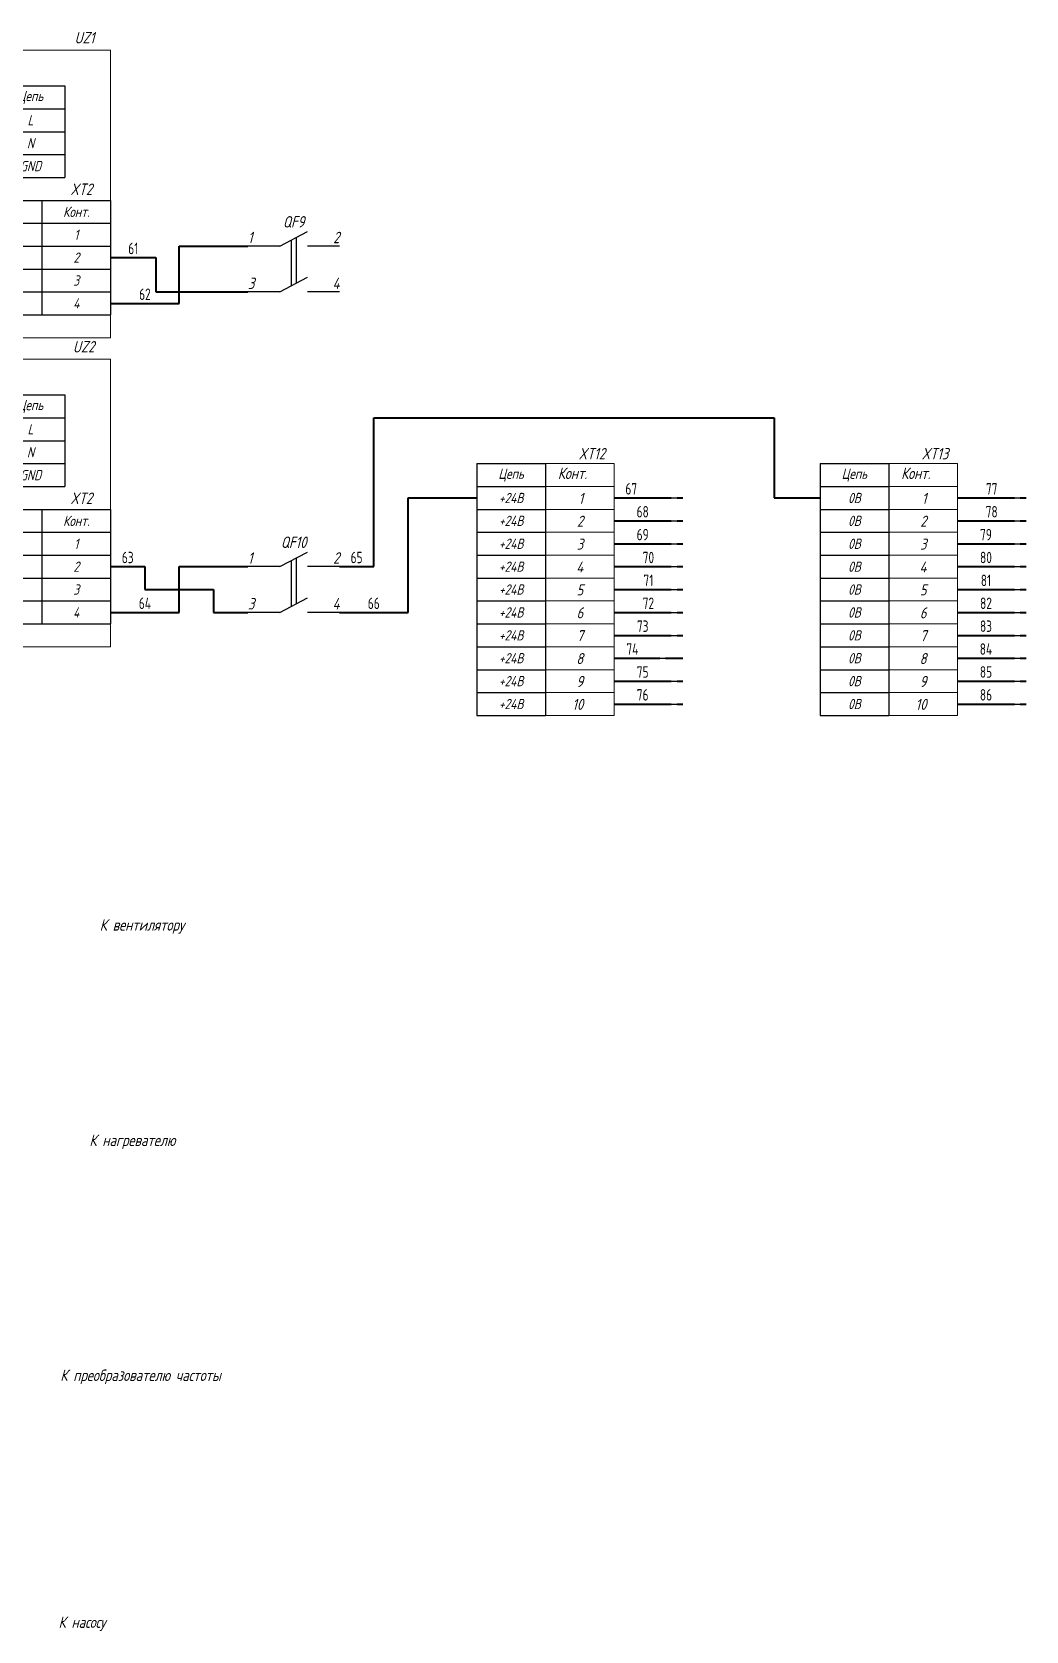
# Model space of a CAD drawing. Header units: inches. Extents: x 12 to 1105, y -315 to 78.
# Drawn here: x 327.8 to 545, y -300 to 49.3 of the extents above; entities that cross this region are included whole.
import ezdxf
from ezdxf.enums import TextEntityAlignment as Align

# ---------------------------------------------------------------- set-up
doc = ezdxf.new("R2010")
doc.units = ezdxf.units.IN
doc.header["$MEASUREMENT"] = 0
for name, color, linetype in [('_MULTI_WIRE', 9, 'Continuous'), ('SYMS', 7, 'Continuous'), ('TAGS', 150, 'Continuous'), ('TERMS', 123, 'Continuous'), ('WIRENO', 72, 'Continuous'), ('XS', 7, 'Continuous'), ('Провода', 7, 'Continuous'), ('ПУГВ_черный_0.5', 7, 'Continuous'), ('ПУГВ_черный_1.5', 7, 'Continuous')]:
    doc.layers.add(name, color=color, linetype=linetype)
doc.styles.get("Standard").update_dxf_attribs({"font": 'arial.ttf'})
doc.styles.add('WD_IEC', font='ISOCP2.shx', dxfattribs={"width": 0.9, "height": 4})
doc.styles.add('ГОСТ_', font='cs_gost2304.shx', dxfattribs={"oblique": 15})

# ---------------------------------------------------------------- blocks, each defined once
blk = doc.blocks.new('*T76')
at = {"layer": 'Провода', "color": 0, "linetype": 'ByBlock', "lineweight": -2, "transparency": 16777216}
for p, q in [((0, 0), (30, 0)), ((0, 0), (0, -20)), ((15, 0), (15, -20)), ((30, 0), (30, -20)), ((0, -5), (30, -5)), ((0, -10), (30, -10)), ((0, -15), (30, -15)), ((0, -20), (30, -20))]:
    blk.add_line(p, q, dxfattribs=at)
at = {"layer": 'Провода', "color": 0, "transparency": 16777216, "char_height": 2.25, "width": 15, "attachment_point": 5, "style": 'ГОСТ_'}
for s, insert in [('{\\C256;Конт.}', (7.5, -2.5)), ('Цепь', (22.5, -2.5)), ('1', (7.5, -7.5)), ('L', (22.5, -7.5)), ('2', (7.5, -12.5)), ('N', (22.5, -12.5)), ('3', (7.5, -17.5)), ('GND', (22.5, -17.5))]:
    blk.add_mtext(s, dxfattribs=dict(at, insert=insert))
blk = doc.blocks.new('*T77')
at = {"layer": 'Провода', "color": 0, "linetype": 'ByBlock', "lineweight": -2, "transparency": 16777216}
for p, q in [((0, 0), (30, 0)), ((0, 0), (0, -25)), ((15, 0), (15, -25)), ((30, 0), (30, -25)), ((0, -5), (30, -5)), ((0, -10), (30, -10)), ((0, -15), (30, -15)), ((0, -20), (30, -20)), ((0, -25), (30, -25))]:
    blk.add_line(p, q, dxfattribs=at)
at = {"layer": 'Провода', "color": 0, "transparency": 16777216, "char_height": 2.25, "width": 15, "attachment_point": 5, "style": 'ГОСТ_'}
for s, insert in [('Цепь', (7.5, -2.5)), ('{\\C256;Конт.}', (22.5, -2.5)), ('-V', (7.5, -7.5)), ('1', (22.5, -7.5)), ('-V', (7.5, -12.5)), ('2', (22.5, -12.5)), ('+V', (7.5, -17.5)), ('3', (22.5, -17.5)), ('+V', (7.5, -22.5)), ('4', (22.5, -22.5))]:
    blk.add_mtext(s, dxfattribs=dict(at, insert=insert))
blk = doc.blocks.new('HUZ_MEANWELL_220_24_5')
blk.add_line((40, 30), (40, 25))
at = {"layer": 'SYMS', "color": 0, "lineweight": 15}
blk.add_line((10, 10), (10, 5), dxfattribs=at)
at = {"layer": 'SYMS', "lineweight": 15}
blk.add_lwpolyline([(0, 62.85), (40, 62.85), (40, 0), (0, 0)], close=True, dxfattribs=at)
for name, p in [('*T76', (0, 55)), ('*T77', (10, 30))]:
    blk.add_blockref(name, p)
at = {"style": 'ГОСТ_', "oblique": 15}
blk.add_attdef('TAG1', text='', height=2.5, dxfattribs=at).set_placement((36.47, 64.28), align=Align.RIGHT)
at = {"style": 'WD_IEC', "width": 0.8, "flags": 1}
for tag, p in [('TERM01', (0, 48.5)), ('TERM02', (0, 43.5)), ('TERM03', (0, 38.5))]:
    blk.add_attdef(tag, p, '', height=2, dxfattribs=at)
at = {"style": 'WD_IEC', "flags": 1}
for tag, p in [('X4TERM01', (0, 47.5)), ('X4TERM02', (0, 42.5)), ('X4TERM03', (0, 37.5))]:
    blk.add_attdef(tag, p, '', height=0.08, dxfattribs=at)
at = {"style": 'ГОСТ_', "oblique": 15, "flags": 1}
for tag, p in [('INST', (54.83, 44)), ('LOC', (53.63, 35)), ('XREF', (54.58, 24.68)), ('DESC1', (52.5, 20)), ('DESC2', (52.77, 15)), ('DESC3', (47.74, 10))]:
    blk.add_attdef(tag, text='', height=1, dxfattribs=at).set_placement(p, align=Align.RIGHT)
at = {"style": 'ГОСТ_', "oblique": 15}
for tag, p, flags in [('MFG', (51.43, 37.5), 9), ('CAT', (51.43, 40), 9), ('ASSYCODE', (47.69, 32.32), 1), ('FAMILY', (47.69, 30), 1)]:
    blk.add_attdef(tag, p, '', height=1, dxfattribs=dict(at, flags=flags))
at = {"lineweight": 40, "style": 'WD_IEC', "width": 0.8, "flags": 1}
for tag, p in [('TERM04', (40, 23.5)), ('TERM05', (40, 18.5)), ('TERM06', (40, 13.5)), ('TERM07', (40, 8.5))]:
    blk.add_attdef(tag, text='', height=2, dxfattribs=at).set_placement(p, align=Align.RIGHT)
at = {"flags": 1}
for tag, p in [('X4LINK', (40, 22.5)), ('X5LINK', (40, 17.5)), ('X6LINK', (40, 12.5)), ('X7LINK', (40, 7.5))]:
    blk.add_attdef(tag, p, '', height=0.01, dxfattribs=at)
at = {"lineweight": 40, "style": 'WD_IEC', "flags": 1}
for tag, p in [('X1TERM04', (40, 22.5)), ('X1TERM05', (40, 17.5)), ('X1TERM06', (40, 12.5)), ('X1TERM07', (40, 7.5))]:
    blk.add_attdef(tag, p, '', height=0.08, dxfattribs=at)
at = {"layer": 'SYMS', "color": 0, "lineweight": 15, "char_height": 2.5, "attachment_point": 1, "style": 'ГОСТ_'}
for s, insert in [('XT1', (2.5, 58.69)), ('XT2', (31.22, 33.69))]:
    blk.add_mtext_dynamic_manual_height_columns(s, width=8.7488, gutter_width=12.5, heights=[0], dxfattribs=dict(at, insert=insert))
blk = doc.blocks.new('*U33')
at = {"color": 0}
for p, q in [((-13, 5), (-7, 8.2)), ((-13, 5), (-20, 5)), ((0, 5), (-7, 5)), ((-13, -5), (-7, -1.8)), ((-13, -5), (-20, -5)), ((0, -5), (-7, -5))]:
    blk.add_line(p, q, dxfattribs=at)
for p, q in [((-10.57, 6.29), (-10.57, -3.71)), ((-9.48, 6.88), (-9.48, -3.12))]:
    blk.add_line(p, q)
at = {"oblique": 15, "flags": 4}
blk.add_attdef('SA0', (2.08, 11.04), '', height=2.5, dxfattribs=at)
blk = doc.blocks.new('HQQ_Выключатель двухполюсный8')
at = {"layer": 'XS', "color": 0}
blk.add_blockref('*U33', (20, 5), dxfattribs=at)
at = {"style": 'ГОСТ_', "oblique": 15}
for tag, p, flags in [('MFG', (27.86, 16.55), 9), ('CAT', (27.86, 14.05), 9), ('ASSYCODE', (27.57, 12.13), 1), ('FAMILY', (26.73, -3.92), 1)]:
    blk.add_attdef(tag, p, '', height=1, dxfattribs=dict(at, flags=flags))
blk.add_attdef('TAG1', text='', height=2.5, dxfattribs=at).set_placement((10, 15.33), align=Align.MIDDLE)
at = {"style": 'ГОСТ_', "oblique": 15, "flags": 1}
for tag, p in [('LOC', (30.29, 15.31)), ('INST', (30.29, 10.31)), ('XREF', (30.37, 7.56)), ('DESC1', (30.37, 4.76)), ('DESC2', (30.37, 1.52)), ('DESC3', (30.37, -1.72))]:
    blk.add_attdef(tag, text='', height=1, dxfattribs=at).set_placement(p, align=Align.RIGHT)
at = {"style": 'ГОСТ_', "oblique": 15}
for tag, p in [('TERM01', (0, 10.65)), ('TERM03', (0, 0.65))]:
    blk.add_attdef(tag, p, '', height=2.5, dxfattribs=at)
for tag, p in [('TERM02', (20, 10.65)), ('TERM04', (20, 0.65))]:
    blk.add_attdef(tag, text='', height=2.5, dxfattribs=at).set_placement(p, align=Align.RIGHT)
at = {"style": 'WD_IEC', "flags": 1}
for tag, p in [('X4TERM01', (0, 10)), ('X1TERM02', (20, 10)), ('X4TERM03', (0, 0)), ('X1TERM04', (20, 0))]:
    blk.add_attdef(tag, p, '', height=0.08, dxfattribs=at)
blk = doc.blocks.new('WD_WNH')
at = {"linetype": 'Continuous', "style": 'WD_IEC', "width": 0.8}
blk.add_attdef('WIRENO', text='', height=2.5, dxfattribs=at).set_placement((0, 0.75), align=Align.CENTER)
at = {"style": 'WD_IEC', "flags": 1}
for tag, p in [('W08USER', (0, 0.375)), ('W04USER', (0, 0.875)), ('W05USER', (0, 0.75)), ('W09USER', (0, 0.25)), ('W03USER', (0, 1)), ('W06USER', (0, 0.625)), ('W07USER', (0, 0.5)), ('W02USER', (0, 1.125)), ('W01USER', (0, 1.25)), ('W10USER', (0, 0.125))]:
    blk.add_attdef(tag, text='', height=0.08, dxfattribs=at).set_placement(p, align=Align.CENTER)
blk = doc.blocks.new('*T58')
at = {"layer": 'Провода', "color": 0, "linetype": 'ByBlock', "lineweight": -2, "transparency": 16777216}
for p, q in [((0, 0), (15, 0)), ((0, 0), (0, -5)), ((15, 0), (15, -5)), ((0, -5), (15, -5))]:
    blk.add_line(p, q, dxfattribs=at)
at = {"layer": 'Провода', "color": 0, "transparency": 16777216, "insert": (7.5, -2.5), "char_height": 2.25, "width": 15, "attachment_point": 5, "style": 'ГОСТ_'}
blk.add_mtext('Цепь', dxfattribs=at)
blk = doc.blocks.new('HXT _КЛЕММНАЯ КОЛОДКА ШАПОЧКА3')
at = {"layer": 'SYMS', "lineweight": 15}
blk.add_line((15, 5), (15, 0), dxfattribs=at)
at = {"layer": 'SYMS', "color": 0, "linetype": 'ByBlock', "lineweight": 15}
for p, q in [((15, 5), (30, 5)), ((30, 5), (30, 0)), ((15, 0), (30, 0))]:
    blk.add_line(p, q, dxfattribs=at)
blk.add_blockref('*T58', (0, 5))
at = {"lineweight": 15, "style": 'ГОСТ_', "oblique": 15, "flags": 1}
for tag, p in [('MFG', (-25.9, 22.05)), ('CAT', (-25.9, 19.55)), ('ASSYCODE', (-31.45, 8.09)), ('FAMILY', (-28.24, 3.5))]:
    blk.add_attdef(tag, p, '', height=2.5, dxfattribs=at)
for tag, p in [('INST', (-20.09, 15.87)), ('LOC', (-20.09, 12.87)), ('XREF', (-20, 0.08)), ('DESC2', (-20, -5.96)), ('DESC1', (-20, -2.72)), ('DESC3', (-20, -9.2))]:
    blk.add_attdef(tag, text='', height=2.5, dxfattribs=at).set_placement(p, align=Align.RIGHT)
at = {"lineweight": 15, "style": 'ГОСТ_', "oblique": 15}
blk.add_attdef('TAG1', text='', height=2.5, dxfattribs=at).set_placement((28.03, 5.93), align=Align.RIGHT)
at = {"layer": 'SYMS', "color": 0, "linetype": 'ByBlock', "lineweight": 15, "insert": (17.71, 4.14), "char_height": 2.5, "attachment_point": 1, "style": 'ГОСТ_'}
blk.add_mtext_dynamic_manual_height_columns('Конт.', width=8.7488, gutter_width=12.5, heights=[0], dxfattribs=at)
blk = doc.blocks.new('HXT _КЛЕММА')
at = {"layer": 'SYMS', "lineweight": 15}
for points in [[(0, 5), (15, 5), (15, 0), (0, 0)], [(15, 5), (30, 5), (30, 0), (15, 0)]]:
    blk.add_lwpolyline(points, close=True, dxfattribs=at)
at = {"lineweight": 15, "style": 'ГОСТ_', "oblique": 15, "width": 1.035276, "flags": 1}
for tag, p in [('INST', (-15.09, 10.87)), ('LOC', (-15.09, 7.87)), ('TAG2', (28.33, 6.37)), ('XREF', (-15.07, -1.58)), ('DESC1', (-15.07, -4.38)), ('DESC2', (-15.07, -7.62)), ('DESC3', (-15.07, -10.86))]:
    blk.add_attdef(tag, text='', height=2.41, dxfattribs=at).set_placement(p, align=Align.RIGHT)
for tag, p in [('FAMILY', (-23.94, 1.79)), ('TERM02', (0, 3.5))]:
    blk.add_attdef(tag, p, '', height=2.41, dxfattribs=at)
at = {"lineweight": 15, "style": 'ГОСТ_', "oblique": 15, "width": 1.035276}
blk.add_attdef('TERM01', text='', height=2.41, dxfattribs=at).set_placement((23.26, 1.22), align=Align.RIGHT)
at = {"lineweight": 15, "style": 'WD_IEC', "flags": 1}
for tag, p in [('X4TERM02', (0, 2.5)), ('X1TERM01', (30, 2.5))]:
    blk.add_attdef(tag, p, '', height=0.08, dxfattribs=at)
blk = doc.blocks.new('*T185')
at = {"layer": 'Провода', "color": 0, "linetype": 'ByBlock', "lineweight": -2, "transparency": 16777216}
for p, q in [((0, 0), (15, 0)), ((0, 0), (0, -50)), ((15, 0), (15, -50)), ((0, -5), (15, -5)), ((0, -10), (15, -10)), ((0, -15), (15, -15)), ((0, -20), (15, -20)), ((0, -25), (15, -25)), ((0, -30), (15, -30)), ((0, -35), (15, -35)), ((0, -40), (15, -40)), ((0, -45), (15, -45)), ((0, -50), (15, -50))]:
    blk.add_line(p, q, dxfattribs=at)
at = {"layer": 'Провода', "color": 0, "transparency": 16777216, "char_height": 2.25, "width": 15, "attachment_point": 5, "style": 'ГОСТ_'}
for insert in [(7.5, -2.5), (7.5, -7.5), (7.5, -12.5), (7.5, -17.5), (7.5, -22.5), (7.5, -27.5), (7.5, -32.5), (7.5, -37.5), (7.5, -42.5), (7.5, -47.5)]:
    blk.add_mtext('+24В', dxfattribs=dict(at, insert=insert))
blk = doc.blocks.new('*T186')
at = {"layer": 'Провода', "color": 0, "linetype": 'ByBlock', "lineweight": -2, "transparency": 16777216}
for p, q in [((0, 0), (15, 0)), ((0, 0), (0, -50)), ((15, 0), (15, -50)), ((0, -5), (15, -5)), ((0, -10), (15, -10)), ((0, -15), (15, -15)), ((0, -20), (15, -20)), ((0, -25), (15, -25)), ((0, -30), (15, -30)), ((0, -35), (15, -35)), ((0, -40), (15, -40)), ((0, -45), (15, -45)), ((0, -50), (15, -50))]:
    blk.add_line(p, q, dxfattribs=at)
at = {"layer": 'Провода', "color": 0, "transparency": 16777216, "char_height": 2.25, "width": 15, "attachment_point": 5, "style": 'ГОСТ_'}
for insert in [(7.5, -2.5), (7.5, -7.5), (7.5, -12.5), (7.5, -17.5), (7.5, -22.5), (7.5, -27.5), (7.5, -32.5), (7.5, -37.5), (7.5, -42.5), (7.5, -47.5)]:
    blk.add_mtext('0В', dxfattribs=dict(at, insert=insert))
blk = doc.blocks.new('HA1S1_INLINE')
blk.add_line((0, 0), (1.25, 0))
at = {"style": 'WD_IEC'}
for tag, height, flags, p in [('WIRENO', 2.5, 8, (0, 1)), ('SIGCODE', 1, 1, (5, 1.8))]:
    blk.add_attdef(tag, text='', height=height, dxfattribs=dict(at, flags=flags)).set_placement(p, align=Align.RIGHT)
at = {"style": 'WD_IEC', "flags": 1}
for tag, p in [('X4TERM01', (0, 0)), ('X1TERM02', (1.25, 0))]:
    blk.add_attdef(tag, p, '', height=0.32, dxfattribs=at)
at = {"style": 'WD_IEC'}
blk.add_attdef('DESC1', text='', height=2.5, dxfattribs=at).set_placement((0, -1), align=Align.TOP_RIGHT)
blk.add_attdef('XREF', text='', height=2.5, dxfattribs=at).set_placement((1.25, -1), align=Align.TOP_LEFT)

msp = doc.modelspace()

# ---------------------------------------------------------------- linework, layer by layer
at = {"layer": '_MULTI_WIRE', "lineweight": 40}
for p, q in [((468.75, -52.5), (470, -52.5)), ((543.75, -52.5), (545, -52.5)), ((468.75, -57.5), (470, -57.5)), ((543.75, -57.5), (545, -57.5)), ((468.75, -62.5), (470, -62.5)), ((543.75, -62.5), (545, -62.5)), ((468.75, -67.5), (470, -67.5)), ((543.75, -67.5), (545, -67.5)), ((468.75, -72.5), (470, -72.5)), ((543.75, -72.5), (545, -72.5)), ((468.75, -77.5), (470, -77.5)), ((543.75, -77.5), (545, -77.5)), ((468.75, -82.5), (470, -82.5)), ((543.75, -82.5), (545, -82.5)), ((466.25, -87.5), (470, -87.5)), ((543.75, -87.5), (545, -87.5)), ((468.75, -92.5), (470, -92.5)), ((543.75, -92.5), (545, -92.5)), ((468.75, -97.5), (470, -97.5)), ((543.75, -97.5), (545, -97.5))]:
    msp.add_line(p, q, dxfattribs=at)
at = {"layer": 'ПУГВ_черный_0.5', "lineweight": 40}
for p, q in [((455, -52.5), (467.5, -52.5)), ((530, -52.5), (542.5, -52.5)), ((455, -57.5), (467.5, -57.5)), ((530, -57.5), (542.5, -57.5)), ((455, -62.5), (467.5, -62.5)), ((530, -62.5), (542.5, -62.5)), ((455, -67.5), (467.5, -67.5)), ((530, -67.5), (542.5, -67.5)), ((455, -72.5), (467.5, -72.5)), ((530, -72.5), (542.5, -72.5)), ((455, -77.5), (467.5, -77.5)), ((530, -77.5), (542.5, -77.5)), ((455, -82.5), (467.5, -82.5)), ((530, -82.5), (542.5, -82.5)), ((455, -87.5), (465, -87.5)), ((530, -87.5), (542.5, -87.5)), ((455, -92.5), (467.5, -92.5)), ((530, -92.5), (542.5, -92.5)), ((455, -97.5), (467.5, -97.5)), ((530, -97.5), (542.5, -97.5))]:
    msp.add_line(p, q, dxfattribs=at)
at = {"layer": 'ПУГВ_черный_1.5', "lineweight": 40}
for p, q in [((345, 0), (354.92, 0)), ((354.92, 0), (354.92, -7.5)), ((360, -10), (360, 2.5)), ((360, 2.5), (375, 2.5)), ((345, -10), (360, -10)), ((354.92, -7.5), (375, -7.5)), ((402.5, -67.5), (402.5, -35)), ((402.5, -35), (490, -35)), ((490, -35), (490, -52.5)), ((410, -77.5), (410, -52.5)), ((410, -52.5), (425, -52.5)), ((490, -52.5), (500, -52.5)), ((345, -67.5), (352.5, -67.5)), ((352.5, -67.5), (352.5, -72.5)), ((360, -77.5), (360, -67.5)), ((360, -67.5), (375, -67.5)), ((395, -67.5), (402.5, -67.5)), ((352.5, -72.5), (367.5, -72.5)), ((367.5, -72.5), (367.5, -77.5)), ((345, -77.5), (360, -77.5)), ((367.5, -77.5), (375, -77.5)), ((395, -77.5), (410, -77.5))]:
    msp.add_line(p, q, dxfattribs=at)

# ---------------------------------------------------------------- block references
for name, p in [('*T185', (425, -50)), ('*T186', (500, -50))]:
    msp.add_blockref(name, p)
at = {"layer": 'SYMS', "lineweight": 40}
ref = msp.add_blockref('HUZ_MEANWELL_220_24_5', (305, -17.5), dxfattribs=at)
ref.add_attrib('TAG1', 'UZ1', dxfattribs={"layer": 'TAGS', "height": 2.5, "style": 'ГОСТ_', "oblique": 15}).set_placement((341.47, 46.78), align=Align.RIGHT)
ref = msp.add_blockref('HQQ_Выключатель двухполюсный8', (375, -7.5), dxfattribs=at)
ref.add_attrib('TAG1', 'QF9', dxfattribs={"layer": 'TAGS', "height": 2.5, "style": 'ГОСТ_', "oblique": 15}).set_placement((385, 7.83), align=Align.MIDDLE)
ref.add_attrib('TERM01', '1', (375, 3.15), dxfattribs={"layer": 'TERMS', "height": 2.5, "style": 'ГОСТ_', "oblique": 15})
ref.add_attrib('TERM02', '2', dxfattribs={"layer": 'TERMS', "height": 2.5, "style": 'ГОСТ_', "oblique": 15}).set_placement((395, 3.15), align=Align.RIGHT)
ref.add_attrib('TERM03', '3', (375, -6.85), dxfattribs={"layer": 'TERMS', "height": 2.5, "style": 'ГОСТ_', "oblique": 15})
ref.add_attrib('TERM04', '4', dxfattribs={"layer": 'TERMS', "height": 2.5, "style": 'ГОСТ_', "oblique": 15}).set_placement((395, -6.85), align=Align.RIGHT)
ref = msp.add_blockref('HUZ_MEANWELL_220_24_5', (305, -85), dxfattribs=at)
ref.add_attrib('TAG1', 'UZ2', dxfattribs={"layer": 'TAGS', "height": 2.5, "style": 'ГОСТ_', "oblique": 15}).set_placement((341.47, -20.72), align=Align.RIGHT)
ref = msp.add_blockref('HXT _КЛЕММНАЯ КОЛОДКА ШАПОЧКА3', (425, -50), dxfattribs=at)
ref.add_attrib('TAG1', 'XT12', dxfattribs={"layer": 'TAGS', "lineweight": 15, "height": 2.5, "style": 'ГОСТ_', "oblique": 15}).set_placement((453.03, -44.07), align=Align.RIGHT)
ref = msp.add_blockref('HXT _КЛЕММНАЯ КОЛОДКА ШАПОЧКА3', (500, -50), dxfattribs=at)
ref.add_attrib('TAG1', 'XT13', dxfattribs={"layer": 'TAGS', "lineweight": 15, "height": 2.5, "style": 'ГОСТ_', "oblique": 15}).set_placement((528.03, -44.07), align=Align.RIGHT)
ref = msp.add_blockref('HXT _КЛЕММА', (425, -55), dxfattribs=at)
ref.add_attrib('TERM01', '1', dxfattribs={"layer": 'TERMS', "lineweight": 15, "height": 2.41, "style": 'ГОСТ_', "oblique": 15, "width": 1.035276}).set_placement((448.26, -53.78), align=Align.RIGHT)
ref = msp.add_blockref('HXT _КЛЕММА', (500, -55), dxfattribs=at)
ref.add_attrib('TERM01', '1', dxfattribs={"layer": 'TERMS', "lineweight": 15, "height": 2.41, "style": 'ГОСТ_', "oblique": 15, "width": 1.035276}).set_placement((523.26, -53.78), align=Align.RIGHT)
ref = msp.add_blockref('HXT _КЛЕММА', (425, -60), dxfattribs=at)
ref.add_attrib('TERM01', '2', dxfattribs={"layer": 'TERMS', "lineweight": 15, "height": 2.41, "style": 'ГОСТ_', "oblique": 15, "width": 1.035276}).set_placement((448.26, -58.78), align=Align.RIGHT)
for p in [(467.5, -52.5), (542.5, -52.5), (467.5, -57.5), (542.5, -57.5), (467.5, -62.5), (542.5, -62.5), (467.5, -67.5), (542.5, -67.5), (467.5, -72.5), (542.5, -72.5), (467.5, -77.5), (542.5, -77.5), (467.5, -82.5), (542.5, -82.5), (465, -87.5), (542.5, -87.5), (467.5, -92.5), (542.5, -92.5), (467.5, -97.5), (542.5, -97.5)]:
    msp.add_blockref('HA1S1_INLINE', p, dxfattribs=at)
ref = msp.add_blockref('HXT _КЛЕММА', (500, -60), dxfattribs=at)
ref.add_attrib('TERM01', '2', dxfattribs={"layer": 'TERMS', "lineweight": 15, "height": 2.41, "style": 'ГОСТ_', "oblique": 15, "width": 1.035276}).set_placement((523.26, -58.78), align=Align.RIGHT)
ref = msp.add_blockref('HQQ_Выключатель двухполюсный8', (375, -77.5), dxfattribs=at)
ref.add_attrib('TAG1', 'QF10', dxfattribs={"layer": 'TAGS', "height": 2.5, "style": 'ГОСТ_', "oblique": 15}).set_placement((385, -62.17), align=Align.MIDDLE)
ref.add_attrib('TERM01', '1', (375, -66.85), dxfattribs={"layer": 'TERMS', "height": 2.5, "style": 'ГОСТ_', "oblique": 15})
ref.add_attrib('TERM02', '2', dxfattribs={"layer": 'TERMS', "height": 2.5, "style": 'ГОСТ_', "oblique": 15}).set_placement((395, -66.85), align=Align.RIGHT)
ref.add_attrib('TERM03', '3', (375, -76.85), dxfattribs={"layer": 'TERMS', "height": 2.5, "style": 'ГОСТ_', "oblique": 15})
ref.add_attrib('TERM04', '4', dxfattribs={"layer": 'TERMS', "height": 2.5, "style": 'ГОСТ_', "oblique": 15}).set_placement((395, -76.85), align=Align.RIGHT)
ref = msp.add_blockref('HXT _КЛЕММА', (425, -65), dxfattribs=at)
ref.add_attrib('TERM01', '3', dxfattribs={"layer": 'TERMS', "lineweight": 15, "height": 2.41, "style": 'ГОСТ_', "oblique": 15, "width": 1.035276}).set_placement((448.26, -63.78), align=Align.RIGHT)
ref = msp.add_blockref('HXT _КЛЕММА', (500, -65), dxfattribs=at)
ref.add_attrib('TERM01', '3', dxfattribs={"layer": 'TERMS', "lineweight": 15, "height": 2.41, "style": 'ГОСТ_', "oblique": 15, "width": 1.035276}).set_placement((523.26, -63.78), align=Align.RIGHT)
ref = msp.add_blockref('HXT _КЛЕММА', (425, -70), dxfattribs=at)
ref.add_attrib('TERM01', '4', dxfattribs={"layer": 'TERMS', "lineweight": 15, "height": 2.41, "style": 'ГОСТ_', "oblique": 15, "width": 1.035276}).set_placement((448.26, -68.78), align=Align.RIGHT)
ref = msp.add_blockref('HXT _КЛЕММА', (500, -70), dxfattribs=at)
ref.add_attrib('TERM01', '4', dxfattribs={"layer": 'TERMS', "lineweight": 15, "height": 2.41, "style": 'ГОСТ_', "oblique": 15, "width": 1.035276}).set_placement((523.26, -68.78), align=Align.RIGHT)
ref = msp.add_blockref('HXT _КЛЕММА', (425, -75), dxfattribs=at)
ref.add_attrib('TERM01', '5', dxfattribs={"layer": 'TERMS', "lineweight": 15, "height": 2.41, "style": 'ГОСТ_', "oblique": 15, "width": 1.035276}).set_placement((448.26, -73.78), align=Align.RIGHT)
ref = msp.add_blockref('HXT _КЛЕММА', (500, -75), dxfattribs=at)
ref.add_attrib('TERM01', '5', dxfattribs={"layer": 'TERMS', "lineweight": 15, "height": 2.41, "style": 'ГОСТ_', "oblique": 15, "width": 1.035276}).set_placement((523.26, -73.78), align=Align.RIGHT)
ref = msp.add_blockref('HXT _КЛЕММА', (425, -80), dxfattribs=at)
ref.add_attrib('TERM01', '6', dxfattribs={"layer": 'TERMS', "lineweight": 15, "height": 2.41, "style": 'ГОСТ_', "oblique": 15, "width": 1.035276}).set_placement((448.26, -78.78), align=Align.RIGHT)
ref = msp.add_blockref('HXT _КЛЕММА', (500, -80), dxfattribs=at)
ref.add_attrib('TERM01', '6', dxfattribs={"layer": 'TERMS', "lineweight": 15, "height": 2.41, "style": 'ГОСТ_', "oblique": 15, "width": 1.035276}).set_placement((523.26, -78.78), align=Align.RIGHT)
ref = msp.add_blockref('HXT _КЛЕММА', (425, -85), dxfattribs=at)
ref.add_attrib('TERM01', '7', dxfattribs={"layer": 'TERMS', "lineweight": 15, "height": 2.41, "style": 'ГОСТ_', "oblique": 15, "width": 1.035276}).set_placement((448.26, -83.78), align=Align.RIGHT)
ref = msp.add_blockref('HXT _КЛЕММА', (500, -85), dxfattribs=at)
ref.add_attrib('TERM01', '7', dxfattribs={"layer": 'TERMS', "lineweight": 15, "height": 2.41, "style": 'ГОСТ_', "oblique": 15, "width": 1.035276}).set_placement((523.26, -83.78), align=Align.RIGHT)
ref = msp.add_blockref('HXT _КЛЕММА', (425, -90), dxfattribs=at)
ref.add_attrib('TERM01', '8', dxfattribs={"layer": 'TERMS', "lineweight": 15, "height": 2.41, "style": 'ГОСТ_', "oblique": 15, "width": 1.035276}).set_placement((448.26, -88.78), align=Align.RIGHT)
ref = msp.add_blockref('HXT _КЛЕММА', (500, -90), dxfattribs=at)
ref.add_attrib('TERM01', '8', dxfattribs={"layer": 'TERMS', "lineweight": 15, "height": 2.41, "style": 'ГОСТ_', "oblique": 15, "width": 1.035276}).set_placement((523.26, -88.78), align=Align.RIGHT)
ref = msp.add_blockref('HXT _КЛЕММА', (425, -95), dxfattribs=at)
ref.add_attrib('TERM01', '9', dxfattribs={"layer": 'TERMS', "lineweight": 15, "height": 2.41, "style": 'ГОСТ_', "oblique": 15, "width": 1.035276}).set_placement((448.26, -93.78), align=Align.RIGHT)
ref = msp.add_blockref('HXT _КЛЕММА', (500, -95), dxfattribs=at)
ref.add_attrib('TERM01', '9', dxfattribs={"layer": 'TERMS', "lineweight": 15, "height": 2.41, "style": 'ГОСТ_', "oblique": 15, "width": 1.035276}).set_placement((523.26, -93.78), align=Align.RIGHT)
ref = msp.add_blockref('HXT _КЛЕММА', (425, -100), dxfattribs=at)
ref.add_attrib('TERM01', '10', dxfattribs={"layer": 'TERMS', "lineweight": 15, "height": 2.415, "style": 'ГОСТ_', "oblique": 15, "width": 1.035276}).set_placement((448.26, -98.78), align=Align.RIGHT)
ref = msp.add_blockref('HXT _КЛЕММА', (500, -100), dxfattribs=at)
ref.add_attrib('TERM01', '10', dxfattribs={"layer": 'TERMS', "lineweight": 15, "height": 2.415, "style": 'ГОСТ_', "oblique": 15, "width": 1.035276}).set_placement((523.26, -98.78), align=Align.RIGHT)
at = {"layer": 'WIRENO', "lineweight": 40}
ref = msp.add_blockref('WD_WNH', (349.96, 0), dxfattribs=at)
ref.add_attrib('WIRENO', '61', dxfattribs={"linetype": 'Continuous', "height": 2.5, "style": 'WD_IEC', "width": 0.8}).set_placement((349.96, 0.75), align=Align.CENTER)
ref = msp.add_blockref('WD_WNH', (352.5, -10), dxfattribs=at)
ref.add_attrib('WIRENO', '62', dxfattribs={"linetype": 'Continuous', "height": 2.5, "style": 'WD_IEC', "width": 0.8}).set_placement((352.5, -9.25), align=Align.CENTER)
ref = msp.add_blockref('WD_WNH', (458.75, -52.5), dxfattribs=at)
ref.add_attrib('WIRENO', '67', dxfattribs={"linetype": 'Continuous', "height": 2.5, "style": 'WD_IEC', "width": 0.8}).set_placement((458.75, -51.75), align=Align.CENTER)
ref = msp.add_blockref('WD_WNH', (537.5, -52.5), dxfattribs=at)
ref.add_attrib('WIRENO', '77', dxfattribs={"linetype": 'Continuous', "height": 2.5, "style": 'WD_IEC', "width": 0.8}).set_placement((537.5, -51.75), align=Align.CENTER)
ref = msp.add_blockref('WD_WNH', (461.25, -57.5), dxfattribs=at)
ref.add_attrib('WIRENO', '68', dxfattribs={"linetype": 'Continuous', "height": 2.5, "style": 'WD_IEC', "width": 0.8}).set_placement((461.25, -56.75), align=Align.CENTER)
ref = msp.add_blockref('WD_WNH', (537.5, -57.5), dxfattribs=at)
ref.add_attrib('WIRENO', '78', dxfattribs={"linetype": 'Continuous', "height": 2.5, "style": 'WD_IEC', "width": 0.8}).set_placement((537.5, -56.75), align=Align.CENTER)
ref = msp.add_blockref('WD_WNH', (461.25, -62.5), dxfattribs=at)
ref.add_attrib('WIRENO', '69', dxfattribs={"linetype": 'Continuous', "height": 2.5, "style": 'WD_IEC', "width": 0.8}).set_placement((461.25, -61.75), align=Align.CENTER)
ref = msp.add_blockref('WD_WNH', (536.25, -62.5), dxfattribs=at)
ref.add_attrib('WIRENO', '79', dxfattribs={"linetype": 'Continuous', "height": 2.5, "style": 'WD_IEC', "width": 0.8}).set_placement((536.25, -61.75), align=Align.CENTER)
ref = msp.add_blockref('WD_WNH', (348.75, -67.5), dxfattribs=at)
ref.add_attrib('WIRENO', '63', dxfattribs={"linetype": 'Continuous', "height": 2.5, "style": 'WD_IEC', "width": 0.8}).set_placement((348.75, -66.75), align=Align.CENTER)
ref = msp.add_blockref('WD_WNH', (398.75, -67.5), dxfattribs=at)
ref.add_attrib('WIRENO', '65', dxfattribs={"linetype": 'Continuous', "height": 2.5, "style": 'WD_IEC', "width": 0.8}).set_placement((398.75, -66.75), align=Align.CENTER)
ref = msp.add_blockref('WD_WNH', (462.5, -67.5), dxfattribs=at)
ref.add_attrib('WIRENO', '70', dxfattribs={"linetype": 'Continuous', "height": 2.5, "style": 'WD_IEC', "width": 0.8}).set_placement((462.5, -66.75), align=Align.CENTER)
ref = msp.add_blockref('WD_WNH', (536.25, -67.5), dxfattribs=at)
ref.add_attrib('WIRENO', '80', dxfattribs={"linetype": 'Continuous', "height": 2.5, "style": 'WD_IEC', "width": 0.8}).set_placement((536.25, -66.75), align=Align.CENTER)
ref = msp.add_blockref('WD_WNH', (462.5, -72.5), dxfattribs=at)
ref.add_attrib('WIRENO', '71', dxfattribs={"linetype": 'Continuous', "height": 2.5, "style": 'WD_IEC', "width": 0.8}).set_placement((462.5, -71.75), align=Align.CENTER)
ref = msp.add_blockref('WD_WNH', (536.25, -72.5), dxfattribs=at)
ref.add_attrib('WIRENO', '81', dxfattribs={"linetype": 'Continuous', "height": 2.5, "style": 'WD_IEC', "width": 0.8}).set_placement((536.25, -71.75), align=Align.CENTER)
ref = msp.add_blockref('WD_WNH', (352.5, -77.5), dxfattribs=at)
ref.add_attrib('WIRENO', '64', dxfattribs={"linetype": 'Continuous', "height": 2.5, "style": 'WD_IEC', "width": 0.8}).set_placement((352.5, -76.75), align=Align.CENTER)
ref = msp.add_blockref('WD_WNH', (402.5, -77.5), dxfattribs=at)
ref.add_attrib('WIRENO', '66', dxfattribs={"linetype": 'Continuous', "height": 2.5, "style": 'WD_IEC', "width": 0.8}).set_placement((402.5, -76.75), align=Align.CENTER)
ref = msp.add_blockref('WD_WNH', (462.5, -77.5), dxfattribs=at)
ref.add_attrib('WIRENO', '72', dxfattribs={"linetype": 'Continuous', "height": 2.5, "style": 'WD_IEC', "width": 0.8}).set_placement((462.5, -76.75), align=Align.CENTER)
ref = msp.add_blockref('WD_WNH', (536.25, -77.5), dxfattribs=at)
ref.add_attrib('WIRENO', '82', dxfattribs={"linetype": 'Continuous', "height": 2.5, "style": 'WD_IEC', "width": 0.8}).set_placement((536.25, -76.75), align=Align.CENTER)
ref = msp.add_blockref('WD_WNH', (461.25, -82.5), dxfattribs=at)
ref.add_attrib('WIRENO', '73', dxfattribs={"linetype": 'Continuous', "height": 2.5, "style": 'WD_IEC', "width": 0.8}).set_placement((461.25, -81.75), align=Align.CENTER)
ref = msp.add_blockref('WD_WNH', (536.25, -82.5), dxfattribs=at)
ref.add_attrib('WIRENO', '83', dxfattribs={"linetype": 'Continuous', "height": 2.5, "style": 'WD_IEC', "width": 0.8}).set_placement((536.25, -81.75), align=Align.CENTER)
ref = msp.add_blockref('WD_WNH', (459, -87.5), dxfattribs=at)
ref.add_attrib('WIRENO', '74', dxfattribs={"linetype": 'Continuous', "height": 2.5, "style": 'WD_IEC', "width": 0.8}).set_placement((459, -86.75), align=Align.CENTER)
ref = msp.add_blockref('WD_WNH', (536.25, -87.5), dxfattribs=at)
ref.add_attrib('WIRENO', '84', dxfattribs={"linetype": 'Continuous', "height": 2.5, "style": 'WD_IEC', "width": 0.8}).set_placement((536.25, -86.75), align=Align.CENTER)
ref = msp.add_blockref('WD_WNH', (461.25, -92.5), dxfattribs=at)
ref.add_attrib('WIRENO', '75', dxfattribs={"linetype": 'Continuous', "height": 2.5, "style": 'WD_IEC', "width": 0.8}).set_placement((461.25, -91.75), align=Align.CENTER)
ref = msp.add_blockref('WD_WNH', (536.25, -92.5), dxfattribs=at)
ref.add_attrib('WIRENO', '85', dxfattribs={"linetype": 'Continuous', "height": 2.5, "style": 'WD_IEC', "width": 0.8}).set_placement((536.25, -91.75), align=Align.CENTER)
ref = msp.add_blockref('WD_WNH', (461.25, -97.5), dxfattribs=at)
ref.add_attrib('WIRENO', '76', dxfattribs={"linetype": 'Continuous', "height": 2.5, "style": 'WD_IEC', "width": 0.8}).set_placement((461.25, -96.75), align=Align.CENTER)
ref = msp.add_blockref('WD_WNH', (536.25, -97.5), dxfattribs=at)
ref.add_attrib('WIRENO', '86', dxfattribs={"linetype": 'Continuous', "height": 2.5, "style": 'WD_IEC', "width": 0.8}).set_placement((536.25, -96.75), align=Align.CENTER)

# ---------------------------------------------------------------- texts
at = {"lineweight": 40, "char_height": 2.5, "attachment_point": 1, "style": 'ГОСТ_'}
for s, width, insert in [('К вентилятору', 34.9879, (342.63, -144.5)), ('К нагревателю', 34.9879, (340.37, -191.54)), ('К преобразователю частоты', 61.0086, (334.02, -242.87)), ('К насосу', 61.0086, (333.63, -296.8))]:
    msp.add_mtext_dynamic_manual_height_columns(s, width=width, gutter_width=0.5, heights=[0], dxfattribs=dict(at, insert=insert))

doc.saveas('drawing.dxf')
